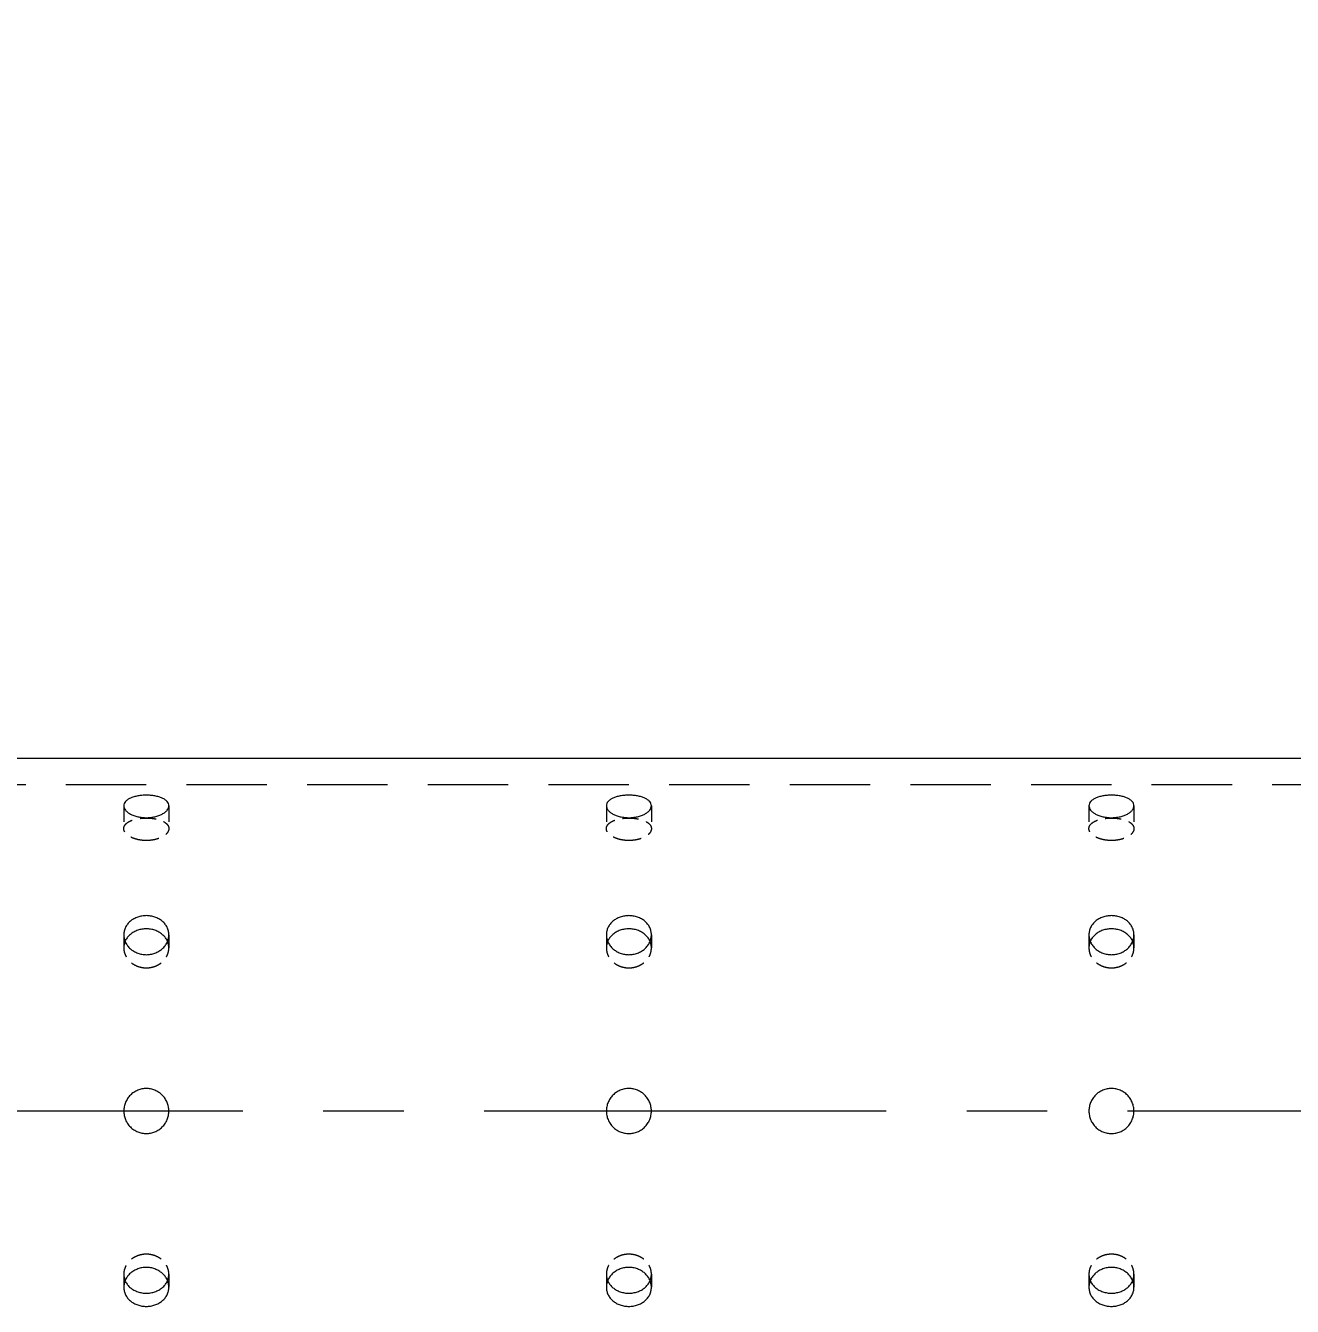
# Model space of a CAD drawing. Header units: millimetres. Extents: x -46397 to 283259, y -8690 to 23983.
# Drawn here: x 160134.4 to 160528.2, y 355.5 to 753.6 of the extents above; entities that cross this region are included whole.
import ezdxf
from ezdxf import colors
from ezdxf.entities.mleader import LeaderData, LeaderLine
from ezdxf.math import Vec2, Vec3

# ---------------------------------------------------------------- set-up
doc = ezdxf.new("R2010")
doc.units = ezdxf.units.MM
doc.linetypes.add('CENTER', pattern=[2, 1.25, -0.25, 0.25, -0.25])
doc.linetypes.add('HIDDENX2', pattern=[0.75, 0.5, -0.25])
doc.layers.add('DUONGTAM', color=1, linetype='CENTER', lineweight=0)
doc.layers.add('flashshoot', color=7, linetype='Continuous')
doc.styles.get("Standard").update_dxf_attribs({"font": 'isocp.shx', "width": 0.8})

# ---------------------------------------------------------------- blocks, each defined once
blk = doc.blocks.new('_Dot')
at = {"color": 0, "linetype": 'ByBlock', "lineweight": -2}
blk.add_line((-0.5, 0), (-1, 0), dxfattribs=at)
at = {"color": 0, "linetype": 'ByBlock', "const_width": 0.5}
blk.add_lwpolyline([(-0.25, 0, 1), (0.25, 0, 1)], format="xyb", close=True, dxfattribs=at)
blk = doc.blocks.new('A$C90275d84')
at = {"color": 2, "linetype": 'Continuous', "lineweight": 0, "ltscale": 10}
blk.add_line((-109.55, 1960), (-109.55, -3000), dxfattribs=at)
at = {"color": 1, "linetype": 'HIDDENX2', "lineweight": 0, "ltscale": 50}
blk.add_line((-101.37, 1960), (-101.37, -3000), dxfattribs=at)
at = {"color": 1, "linetype": 'HIDDENX2', "lineweight": 0, "ltscale": 10}
for p, q in [((-94.87, 1517), (-87.79, 1517)), ((-54.77, 1517), (-50.68, 1517)), ((50.68, 1517), (54.77, 1517)), ((-94.87, 1503), (-87.79, 1503)), ((-54.77, 1503), (-50.68, 1503)), ((50.68, 1503), (54.77, 1503)), ((-94.87, 1367), (-87.79, 1367)), ((-54.77, 1367), (-50.68, 1367)), ((50.68, 1367), (54.77, 1367)), ((-94.87, 1353), (-87.79, 1353)), ((-54.77, 1353), (-50.68, 1353)), ((50.68, 1353), (54.77, 1353)), ((-94.87, 1217), (-87.79, 1217)), ((-54.77, 1217), (-50.68, 1217)), ((50.68, 1217), (54.77, 1217)), ((-94.87, 1203), (-87.79, 1203)), ((-54.77, 1203), (-50.68, 1203)), ((50.68, 1203), (54.77, 1203))]:
    blk.add_line(p, q, dxfattribs=at)
at = {"color": 2, "linetype": 'Continuous', "lineweight": 0, "ltscale": 10}
for points, knots in [([(-91.18, 1510), (-91.18, 1509.56), (-91.2, 1509.11), (-91.3, 1508.2), (-91.38, 1507.75), (-91.57, 1506.89), (-91.69, 1506.48), (-91.98, 1505.71), (-92.13, 1505.36), (-92.47, 1504.74), (-92.66, 1504.45), (-93.06, 1503.93), (-93.28, 1503.71), (-93.73, 1503.35), (-93.96, 1503.22), (-94.42, 1503.04), (-94.65, 1503), (-95.09, 1503), (-95.32, 1503.04), (-95.76, 1503.22), (-95.98, 1503.35), (-96.39, 1503.71), (-96.59, 1503.93), (-96.94, 1504.45), (-97.11, 1504.74), (-97.39, 1505.36), (-97.53, 1505.71), (-97.76, 1506.48), (-97.86, 1506.89), (-98.02, 1507.75), (-98.08, 1508.2), (-98.16, 1509.11), (-98.18, 1509.56), (-98.18, 1510.44), (-98.16, 1510.89), (-98.08, 1511.8), (-98.02, 1512.25), (-97.86, 1513.11), (-97.76, 1513.52), (-97.53, 1514.29), (-97.39, 1514.64), (-97.11, 1515.26), (-96.94, 1515.55), (-96.59, 1516.07), (-96.39, 1516.29), (-95.98, 1516.65), (-95.76, 1516.78), (-95.32, 1516.96), (-95.09, 1517), (-94.65, 1517), (-94.42, 1516.96), (-93.96, 1516.78), (-93.73, 1516.65), (-93.28, 1516.29), (-93.06, 1516.07), (-92.66, 1515.55), (-92.47, 1515.26), (-92.13, 1514.64), (-91.98, 1514.29), (-91.69, 1513.52), (-91.57, 1513.11), (-91.38, 1512.25), (-91.3, 1511.8), (-91.2, 1510.89), (-91.18, 1510.44), (-91.18, 1510)], [0, 0, 0, 0, 1.318789, 1.318789, 2.637578, 2.637578, 3.956368, 3.956368, 5.275157, 5.275157, 6.593945, 6.593945, 7.912734, 7.912734, 9.231522, 9.231522, 10.550311, 10.550311, 11.869099, 11.869099, 13.187888, 13.187888, 14.506676, 14.506676, 15.825465, 15.825465, 17.144254, 17.144254, 18.463043, 18.463043, 19.781833, 19.781833, 21.100622, 21.100622, 22.419411, 22.419411, 23.7382, 23.7382, 25.05699, 25.05699, 26.375779, 26.375779, 27.694567, 27.694567, 29.013356, 29.013356, 30.332144, 30.332144, 31.650933, 31.650933, 32.969721, 32.969721, 34.28851, 34.28851, 35.607298, 35.607298, 36.926087, 36.926087, 38.244876, 38.244876, 39.563665, 39.563665, 40.882454, 40.882454, 42.201244, 42.201244, 42.201244, 42.201244]), ([(-48.6, 1510), (-48.6, 1509.56), (-48.64, 1509.11), (-48.8, 1508.2), (-48.92, 1507.75), (-49.24, 1506.89), (-49.44, 1506.48), (-49.9, 1505.71), (-50.16, 1505.36), (-50.71, 1504.74), (-51.02, 1504.45), (-51.7, 1503.93), (-52.06, 1503.71), (-52.82, 1503.35), (-53.21, 1503.22), (-54, 1503.04), (-54.39, 1503), (-55.16, 1503), (-55.55, 1503.04), (-56.33, 1503.22), (-56.71, 1503.35), (-57.45, 1503.71), (-57.8, 1503.93), (-58.45, 1504.45), (-58.74, 1504.74), (-59.27, 1505.36), (-59.51, 1505.71), (-59.94, 1506.48), (-60.13, 1506.89), (-60.43, 1507.75), (-60.54, 1508.2), (-60.69, 1509.11), (-60.73, 1509.56), (-60.73, 1510.44), (-60.69, 1510.89), (-60.54, 1511.8), (-60.43, 1512.25), (-60.13, 1513.11), (-59.94, 1513.52), (-59.51, 1514.29), (-59.27, 1514.64), (-58.74, 1515.26), (-58.45, 1515.55), (-57.8, 1516.07), (-57.45, 1516.29), (-56.71, 1516.65), (-56.33, 1516.78), (-55.55, 1516.96), (-55.16, 1517), (-54.39, 1517), (-54, 1516.96), (-53.21, 1516.78), (-52.82, 1516.65), (-52.06, 1516.29), (-51.7, 1516.07), (-51.02, 1515.55), (-50.71, 1515.26), (-50.16, 1514.64), (-49.9, 1514.29), (-49.44, 1513.52), (-49.24, 1513.11), (-48.92, 1512.25), (-48.8, 1511.8), (-48.64, 1510.89), (-48.6, 1510.44), (-48.6, 1510)], [0, 0, 0, 0, 1.318789, 1.318789, 2.637578, 2.637578, 3.956368, 3.956368, 5.275157, 5.275157, 6.593945, 6.593945, 7.912734, 7.912734, 9.231522, 9.231522, 10.550311, 10.550311, 11.869099, 11.869099, 13.187888, 13.187888, 14.506676, 14.506676, 15.825465, 15.825465, 17.144254, 17.144254, 18.463043, 18.463043, 19.781833, 19.781833, 21.100622, 21.100622, 22.419411, 22.419411, 23.7382, 23.7382, 25.05699, 25.05699, 26.375779, 26.375779, 27.694567, 27.694567, 29.013356, 29.013356, 30.332144, 30.332144, 31.650933, 31.650933, 32.969721, 32.969721, 34.28851, 34.28851, 35.607298, 35.607298, 36.926087, 36.926087, 38.244876, 38.244876, 39.563665, 39.563665, 40.882454, 40.882454, 42.201244, 42.201244, 42.201244, 42.201244]), ([(-7, 1510), (-7, 1510.44), (-6.96, 1510.89), (-6.78, 1511.8), (-6.65, 1512.25), (-6.29, 1513.11), (-6.07, 1513.52), (-5.55, 1514.29), (-5.26, 1514.64), (-4.64, 1515.26), (-4.29, 1515.55), (-3.52, 1516.07), (-3.11, 1516.29), (-2.25, 1516.65), (-1.8, 1516.78), (-0.89, 1516.96), (-0.44, 1517), (0.44, 1517), (0.89, 1516.96), (1.8, 1516.78), (2.25, 1516.65), (3.11, 1516.29), (3.52, 1516.07), (4.29, 1515.55), (4.64, 1515.26), (5.26, 1514.64), (5.55, 1514.29), (6.07, 1513.52), (6.29, 1513.11), (6.65, 1512.25), (6.78, 1511.8), (6.96, 1510.89), (7, 1510.44), (7, 1509.56), (6.96, 1509.11), (6.78, 1508.2), (6.65, 1507.75), (6.29, 1506.89), (6.07, 1506.48), (5.55, 1505.71), (5.26, 1505.36), (4.64, 1504.74), (4.29, 1504.45), (3.52, 1503.93), (3.11, 1503.71), (2.25, 1503.35), (1.8, 1503.22), (0.89, 1503.04), (0.44, 1503), (-0.44, 1503), (-0.89, 1503.04), (-1.8, 1503.22), (-2.25, 1503.35), (-3.11, 1503.71), (-3.52, 1503.93), (-4.29, 1504.45), (-4.64, 1504.74), (-5.26, 1505.36), (-5.55, 1505.71), (-6.07, 1506.48), (-6.29, 1506.89), (-6.65, 1507.75), (-6.78, 1508.2), (-6.96, 1509.11), (-7, 1509.56), (-7, 1510)], [0, 0, 0, 0, 1.318789, 1.318789, 2.637578, 2.637578, 3.956368, 3.956368, 5.275157, 5.275157, 6.593945, 6.593945, 7.912734, 7.912734, 9.231522, 9.231522, 10.550311, 10.550311, 11.869099, 11.869099, 13.187888, 13.187888, 14.506676, 14.506676, 15.825465, 15.825465, 17.144254, 17.144254, 18.463043, 18.463043, 19.781833, 19.781833, 21.100622, 21.100622, 22.419411, 22.419411, 23.7382, 23.7382, 25.05699, 25.05699, 26.375779, 26.375779, 27.694567, 27.694567, 29.013356, 29.013356, 30.332144, 30.332144, 31.650933, 31.650933, 32.969721, 32.969721, 34.28851, 34.28851, 35.607298, 35.607298, 36.926087, 36.926087, 38.244876, 38.244876, 39.563665, 39.563665, 40.882454, 40.882454, 42.201244, 42.201244, 42.201244, 42.201244]), ([(48.6, 1510), (48.6, 1510.44), (48.64, 1510.89), (48.8, 1511.8), (48.92, 1512.25), (49.24, 1513.11), (49.44, 1513.52), (49.9, 1514.29), (50.16, 1514.64), (50.71, 1515.26), (51.02, 1515.55), (51.7, 1516.07), (52.06, 1516.29), (52.82, 1516.65), (53.21, 1516.78), (54, 1516.96), (54.39, 1517), (55.16, 1517), (55.55, 1516.96), (56.33, 1516.78), (56.71, 1516.65), (57.45, 1516.29), (57.8, 1516.07), (58.45, 1515.55), (58.74, 1515.26), (59.27, 1514.64), (59.51, 1514.29), (59.94, 1513.52), (60.13, 1513.11), (60.43, 1512.25), (60.54, 1511.8), (60.69, 1510.89), (60.73, 1510.44), (60.73, 1509.56), (60.69, 1509.11), (60.54, 1508.2), (60.43, 1507.75), (60.13, 1506.89), (59.94, 1506.48), (59.51, 1505.71), (59.27, 1505.36), (58.74, 1504.74), (58.45, 1504.45), (57.8, 1503.93), (57.45, 1503.71), (56.71, 1503.35), (56.33, 1503.22), (55.55, 1503.04), (55.16, 1503), (54.39, 1503), (54, 1503.04), (53.21, 1503.22), (52.82, 1503.35), (52.06, 1503.71), (51.7, 1503.93), (51.02, 1504.45), (50.71, 1504.74), (50.16, 1505.36), (49.9, 1505.71), (49.44, 1506.48), (49.24, 1506.89), (48.92, 1507.75), (48.8, 1508.2), (48.64, 1509.11), (48.6, 1509.56), (48.6, 1510)], [0, 0, 0, 0, 1.318789, 1.318789, 2.637578, 2.637578, 3.956368, 3.956368, 5.275157, 5.275157, 6.593945, 6.593945, 7.912734, 7.912734, 9.231522, 9.231522, 10.550311, 10.550311, 11.869099, 11.869099, 13.187888, 13.187888, 14.506676, 14.506676, 15.825465, 15.825465, 17.144254, 17.144254, 18.463043, 18.463043, 19.781833, 19.781833, 21.100622, 21.100622, 22.419411, 22.419411, 23.7382, 23.7382, 25.05699, 25.05699, 26.375779, 26.375779, 27.694567, 27.694567, 29.013356, 29.013356, 30.332144, 30.332144, 31.650933, 31.650933, 32.969721, 32.969721, 34.28851, 34.28851, 35.607298, 35.607298, 36.926087, 36.926087, 38.244876, 38.244876, 39.563665, 39.563665, 40.882454, 40.882454, 42.201244, 42.201244, 42.201244, 42.201244]), ([(-52.72, 1516.59), (-52.81, 1516.55), (-52.9, 1516.51), (-53.36, 1516.29), (-53.71, 1516.07), (-54.35, 1515.55), (-54.65, 1515.26), (-55.17, 1514.64), (-55.42, 1514.29), (-55.85, 1513.52), (-56.03, 1513.11), (-56.33, 1512.25), (-56.44, 1511.8), (-56.59, 1510.89), (-56.63, 1510.44), (-56.63, 1509.56), (-56.59, 1509.11), (-56.44, 1508.2), (-56.33, 1507.75), (-56.03, 1506.89), (-55.85, 1506.48), (-55.42, 1505.71), (-55.17, 1505.36), (-54.65, 1504.74), (-54.35, 1504.45), (-53.71, 1503.93), (-53.36, 1503.71), (-52.9, 1503.49), (-52.81, 1503.45), (-52.72, 1503.41)], [12.868165, 12.868165, 12.868165, 12.868165, 13.188536, 13.188536, 14.507389, 14.507389, 15.826243, 15.826243, 17.145097, 17.145097, 18.463951, 18.463951, 19.782805, 19.782805, 21.10166, 21.10166, 22.420514, 22.420514, 23.739368, 23.739368, 25.058222, 25.058222, 26.377077, 26.377077, 27.69593, 27.69593, 29.014783, 29.014783, 29.335155, 29.335155, 29.335155, 29.335155]), ([(52.72, 1503.41), (52.81, 1503.45), (52.9, 1503.49), (53.36, 1503.71), (53.71, 1503.93), (54.35, 1504.45), (54.65, 1504.74), (55.17, 1505.36), (55.42, 1505.71), (55.85, 1506.48), (56.03, 1506.89), (56.33, 1507.75), (56.44, 1508.2), (56.59, 1509.11), (56.63, 1509.56), (56.63, 1510.44), (56.59, 1510.89), (56.44, 1511.8), (56.33, 1512.25), (56.03, 1513.11), (55.85, 1513.52), (55.42, 1514.29), (55.17, 1514.64), (54.65, 1515.26), (54.35, 1515.55), (53.71, 1516.07), (53.36, 1516.29), (52.9, 1516.51), (52.81, 1516.55), (52.72, 1516.59)], [12.868165, 12.868165, 12.868165, 12.868165, 13.188536, 13.188536, 14.507389, 14.507389, 15.826243, 15.826243, 17.145097, 17.145097, 18.463951, 18.463951, 19.782805, 19.782805, 21.10166, 21.10166, 22.420514, 22.420514, 23.739368, 23.739368, 25.058222, 25.058222, 26.377077, 26.377077, 27.69593, 27.69593, 29.014783, 29.014783, 29.335155, 29.335155, 29.335155, 29.335155]), ([(-91.18, 1360), (-91.18, 1359.56), (-91.2, 1359.11), (-91.3, 1358.2), (-91.38, 1357.75), (-91.57, 1356.89), (-91.69, 1356.48), (-91.98, 1355.71), (-92.13, 1355.36), (-92.47, 1354.74), (-92.66, 1354.45), (-93.06, 1353.93), (-93.28, 1353.71), (-93.73, 1353.35), (-93.96, 1353.22), (-94.42, 1353.04), (-94.65, 1353), (-95.09, 1353), (-95.32, 1353.04), (-95.76, 1353.22), (-95.98, 1353.35), (-96.39, 1353.71), (-96.59, 1353.93), (-96.94, 1354.45), (-97.11, 1354.74), (-97.39, 1355.36), (-97.53, 1355.71), (-97.76, 1356.48), (-97.86, 1356.89), (-98.02, 1357.75), (-98.08, 1358.2), (-98.16, 1359.11), (-98.18, 1359.56), (-98.18, 1360.44), (-98.16, 1360.89), (-98.08, 1361.8), (-98.02, 1362.25), (-97.86, 1363.11), (-97.76, 1363.52), (-97.53, 1364.29), (-97.39, 1364.64), (-97.11, 1365.26), (-96.94, 1365.55), (-96.59, 1366.07), (-96.39, 1366.29), (-95.98, 1366.65), (-95.76, 1366.78), (-95.32, 1366.96), (-95.09, 1367), (-94.65, 1367), (-94.42, 1366.96), (-93.96, 1366.78), (-93.73, 1366.65), (-93.28, 1366.29), (-93.06, 1366.07), (-92.66, 1365.55), (-92.47, 1365.26), (-92.13, 1364.64), (-91.98, 1364.29), (-91.69, 1363.52), (-91.57, 1363.11), (-91.38, 1362.25), (-91.3, 1361.8), (-91.2, 1360.89), (-91.18, 1360.44), (-91.18, 1360)], [0, 0, 0, 0, 1.318789, 1.318789, 2.637578, 2.637578, 3.956368, 3.956368, 5.275157, 5.275157, 6.593945, 6.593945, 7.912734, 7.912734, 9.231522, 9.231522, 10.550311, 10.550311, 11.869099, 11.869099, 13.187888, 13.187888, 14.506676, 14.506676, 15.825465, 15.825465, 17.144254, 17.144254, 18.463043, 18.463043, 19.781833, 19.781833, 21.100622, 21.100622, 22.419411, 22.419411, 23.7382, 23.7382, 25.05699, 25.05699, 26.375779, 26.375779, 27.694567, 27.694567, 29.013356, 29.013356, 30.332144, 30.332144, 31.650933, 31.650933, 32.969721, 32.969721, 34.28851, 34.28851, 35.607298, 35.607298, 36.926087, 36.926087, 38.244876, 38.244876, 39.563665, 39.563665, 40.882454, 40.882454, 42.201244, 42.201244, 42.201244, 42.201244]), ([(-48.6, 1360), (-48.6, 1359.56), (-48.64, 1359.11), (-48.8, 1358.2), (-48.92, 1357.75), (-49.24, 1356.89), (-49.44, 1356.48), (-49.9, 1355.71), (-50.16, 1355.36), (-50.71, 1354.74), (-51.02, 1354.45), (-51.7, 1353.93), (-52.06, 1353.71), (-52.82, 1353.35), (-53.21, 1353.22), (-54, 1353.04), (-54.39, 1353), (-55.16, 1353), (-55.55, 1353.04), (-56.33, 1353.22), (-56.71, 1353.35), (-57.45, 1353.71), (-57.8, 1353.93), (-58.45, 1354.45), (-58.74, 1354.74), (-59.27, 1355.36), (-59.51, 1355.71), (-59.94, 1356.48), (-60.13, 1356.89), (-60.43, 1357.75), (-60.54, 1358.2), (-60.69, 1359.11), (-60.73, 1359.56), (-60.73, 1360.44), (-60.69, 1360.89), (-60.54, 1361.8), (-60.43, 1362.25), (-60.13, 1363.11), (-59.94, 1363.52), (-59.51, 1364.29), (-59.27, 1364.64), (-58.74, 1365.26), (-58.45, 1365.55), (-57.8, 1366.07), (-57.45, 1366.29), (-56.71, 1366.65), (-56.33, 1366.78), (-55.55, 1366.96), (-55.16, 1367), (-54.39, 1367), (-54, 1366.96), (-53.21, 1366.78), (-52.82, 1366.65), (-52.06, 1366.29), (-51.7, 1366.07), (-51.02, 1365.55), (-50.71, 1365.26), (-50.16, 1364.64), (-49.9, 1364.29), (-49.44, 1363.52), (-49.24, 1363.11), (-48.92, 1362.25), (-48.8, 1361.8), (-48.64, 1360.89), (-48.6, 1360.44), (-48.6, 1360)], [0, 0, 0, 0, 1.318789, 1.318789, 2.637578, 2.637578, 3.956368, 3.956368, 5.275157, 5.275157, 6.593945, 6.593945, 7.912734, 7.912734, 9.231522, 9.231522, 10.550311, 10.550311, 11.869099, 11.869099, 13.187888, 13.187888, 14.506676, 14.506676, 15.825465, 15.825465, 17.144254, 17.144254, 18.463043, 18.463043, 19.781833, 19.781833, 21.100622, 21.100622, 22.419411, 22.419411, 23.7382, 23.7382, 25.05699, 25.05699, 26.375779, 26.375779, 27.694567, 27.694567, 29.013356, 29.013356, 30.332144, 30.332144, 31.650933, 31.650933, 32.969721, 32.969721, 34.28851, 34.28851, 35.607298, 35.607298, 36.926087, 36.926087, 38.244876, 38.244876, 39.563665, 39.563665, 40.882454, 40.882454, 42.201244, 42.201244, 42.201244, 42.201244]), ([(-52.72, 1366.59), (-52.81, 1366.55), (-52.9, 1366.51), (-53.36, 1366.29), (-53.71, 1366.07), (-54.35, 1365.55), (-54.65, 1365.26), (-55.17, 1364.64), (-55.42, 1364.29), (-55.85, 1363.52), (-56.03, 1363.11), (-56.33, 1362.25), (-56.44, 1361.8), (-56.59, 1360.89), (-56.63, 1360.44), (-56.63, 1359.56), (-56.59, 1359.11), (-56.44, 1358.2), (-56.33, 1357.75), (-56.03, 1356.89), (-55.85, 1356.48), (-55.42, 1355.71), (-55.17, 1355.36), (-54.65, 1354.74), (-54.35, 1354.45), (-53.71, 1353.93), (-53.36, 1353.71), (-52.9, 1353.49), (-52.81, 1353.45), (-52.72, 1353.41)], [12.868165, 12.868165, 12.868165, 12.868165, 13.188536, 13.188536, 14.507389, 14.507389, 15.826243, 15.826243, 17.145097, 17.145097, 18.463951, 18.463951, 19.782805, 19.782805, 21.10166, 21.10166, 22.420514, 22.420514, 23.739368, 23.739368, 25.058222, 25.058222, 26.377077, 26.377077, 27.69593, 27.69593, 29.014783, 29.014783, 29.335155, 29.335155, 29.335155, 29.335155]), ([(-7, 1360), (-7, 1360.44), (-6.96, 1360.89), (-6.78, 1361.8), (-6.65, 1362.25), (-6.29, 1363.11), (-6.07, 1363.52), (-5.55, 1364.29), (-5.26, 1364.64), (-4.64, 1365.26), (-4.29, 1365.55), (-3.52, 1366.07), (-3.11, 1366.29), (-2.25, 1366.65), (-1.8, 1366.78), (-0.89, 1366.96), (-0.44, 1367), (0.44, 1367), (0.89, 1366.96), (1.8, 1366.78), (2.25, 1366.65), (3.11, 1366.29), (3.52, 1366.07), (4.29, 1365.55), (4.64, 1365.26), (5.26, 1364.64), (5.55, 1364.29), (6.07, 1363.52), (6.29, 1363.11), (6.65, 1362.25), (6.78, 1361.8), (6.96, 1360.89), (7, 1360.44), (7, 1359.56), (6.96, 1359.11), (6.78, 1358.2), (6.65, 1357.75), (6.29, 1356.89), (6.07, 1356.48), (5.55, 1355.71), (5.26, 1355.36), (4.64, 1354.74), (4.29, 1354.45), (3.52, 1353.93), (3.11, 1353.71), (2.25, 1353.35), (1.8, 1353.22), (0.89, 1353.04), (0.44, 1353), (-0.44, 1353), (-0.89, 1353.04), (-1.8, 1353.22), (-2.25, 1353.35), (-3.11, 1353.71), (-3.52, 1353.93), (-4.29, 1354.45), (-4.64, 1354.74), (-5.26, 1355.36), (-5.55, 1355.71), (-6.07, 1356.48), (-6.29, 1356.89), (-6.65, 1357.75), (-6.78, 1358.2), (-6.96, 1359.11), (-7, 1359.56), (-7, 1360)], [0, 0, 0, 0, 1.318789, 1.318789, 2.637578, 2.637578, 3.956368, 3.956368, 5.275157, 5.275157, 6.593945, 6.593945, 7.912734, 7.912734, 9.231522, 9.231522, 10.550311, 10.550311, 11.869099, 11.869099, 13.187888, 13.187888, 14.506676, 14.506676, 15.825465, 15.825465, 17.144254, 17.144254, 18.463043, 18.463043, 19.781833, 19.781833, 21.100622, 21.100622, 22.419411, 22.419411, 23.7382, 23.7382, 25.05699, 25.05699, 26.375779, 26.375779, 27.694567, 27.694567, 29.013356, 29.013356, 30.332144, 30.332144, 31.650933, 31.650933, 32.969721, 32.969721, 34.28851, 34.28851, 35.607298, 35.607298, 36.926087, 36.926087, 38.244876, 38.244876, 39.563665, 39.563665, 40.882454, 40.882454, 42.201244, 42.201244, 42.201244, 42.201244]), ([(48.6, 1360), (48.6, 1360.44), (48.64, 1360.89), (48.8, 1361.8), (48.92, 1362.25), (49.24, 1363.11), (49.44, 1363.52), (49.9, 1364.29), (50.16, 1364.64), (50.71, 1365.26), (51.02, 1365.55), (51.7, 1366.07), (52.06, 1366.29), (52.82, 1366.65), (53.21, 1366.78), (54, 1366.96), (54.39, 1367), (55.16, 1367), (55.55, 1366.96), (56.33, 1366.78), (56.71, 1366.65), (57.45, 1366.29), (57.8, 1366.07), (58.45, 1365.55), (58.74, 1365.26), (59.27, 1364.64), (59.51, 1364.29), (59.94, 1363.52), (60.13, 1363.11), (60.43, 1362.25), (60.54, 1361.8), (60.69, 1360.89), (60.73, 1360.44), (60.73, 1359.56), (60.69, 1359.11), (60.54, 1358.2), (60.43, 1357.75), (60.13, 1356.89), (59.94, 1356.48), (59.51, 1355.71), (59.27, 1355.36), (58.74, 1354.74), (58.45, 1354.45), (57.8, 1353.93), (57.45, 1353.71), (56.71, 1353.35), (56.33, 1353.22), (55.55, 1353.04), (55.16, 1353), (54.39, 1353), (54, 1353.04), (53.21, 1353.22), (52.82, 1353.35), (52.06, 1353.71), (51.7, 1353.93), (51.02, 1354.45), (50.71, 1354.74), (50.16, 1355.36), (49.9, 1355.71), (49.44, 1356.48), (49.24, 1356.89), (48.92, 1357.75), (48.8, 1358.2), (48.64, 1359.11), (48.6, 1359.56), (48.6, 1360)], [0, 0, 0, 0, 1.318789, 1.318789, 2.637578, 2.637578, 3.956368, 3.956368, 5.275157, 5.275157, 6.593945, 6.593945, 7.912734, 7.912734, 9.231522, 9.231522, 10.550311, 10.550311, 11.869099, 11.869099, 13.187888, 13.187888, 14.506676, 14.506676, 15.825465, 15.825465, 17.144254, 17.144254, 18.463043, 18.463043, 19.781833, 19.781833, 21.100622, 21.100622, 22.419411, 22.419411, 23.7382, 23.7382, 25.05699, 25.05699, 26.375779, 26.375779, 27.694567, 27.694567, 29.013356, 29.013356, 30.332144, 30.332144, 31.650933, 31.650933, 32.969721, 32.969721, 34.28851, 34.28851, 35.607298, 35.607298, 36.926087, 36.926087, 38.244876, 38.244876, 39.563665, 39.563665, 40.882454, 40.882454, 42.201244, 42.201244, 42.201244, 42.201244]), ([(52.72, 1353.41), (52.81, 1353.45), (52.9, 1353.49), (53.36, 1353.71), (53.71, 1353.93), (54.35, 1354.45), (54.65, 1354.74), (55.17, 1355.36), (55.42, 1355.71), (55.85, 1356.48), (56.03, 1356.89), (56.33, 1357.75), (56.44, 1358.2), (56.59, 1359.11), (56.63, 1359.56), (56.63, 1360.44), (56.59, 1360.89), (56.44, 1361.8), (56.33, 1362.25), (56.03, 1363.11), (55.85, 1363.52), (55.42, 1364.29), (55.17, 1364.64), (54.65, 1365.26), (54.35, 1365.55), (53.71, 1366.07), (53.36, 1366.29), (52.9, 1366.51), (52.81, 1366.55), (52.72, 1366.59)], [12.868165, 12.868165, 12.868165, 12.868165, 13.188536, 13.188536, 14.507389, 14.507389, 15.826243, 15.826243, 17.145097, 17.145097, 18.463951, 18.463951, 19.782805, 19.782805, 21.10166, 21.10166, 22.420514, 22.420514, 23.739368, 23.739368, 25.058222, 25.058222, 26.377077, 26.377077, 27.69593, 27.69593, 29.014783, 29.014783, 29.335155, 29.335155, 29.335155, 29.335155]), ([(-91.18, 1210), (-91.18, 1209.56), (-91.2, 1209.11), (-91.3, 1208.2), (-91.38, 1207.75), (-91.57, 1206.89), (-91.69, 1206.48), (-91.98, 1205.71), (-92.13, 1205.36), (-92.47, 1204.74), (-92.66, 1204.45), (-93.06, 1203.93), (-93.28, 1203.71), (-93.73, 1203.35), (-93.96, 1203.22), (-94.42, 1203.04), (-94.65, 1203), (-95.09, 1203), (-95.32, 1203.04), (-95.76, 1203.22), (-95.98, 1203.35), (-96.39, 1203.71), (-96.59, 1203.93), (-96.94, 1204.45), (-97.11, 1204.74), (-97.39, 1205.36), (-97.53, 1205.71), (-97.76, 1206.48), (-97.86, 1206.89), (-98.02, 1207.75), (-98.08, 1208.2), (-98.16, 1209.11), (-98.18, 1209.56), (-98.18, 1210.44), (-98.16, 1210.89), (-98.08, 1211.8), (-98.02, 1212.25), (-97.86, 1213.11), (-97.76, 1213.52), (-97.53, 1214.29), (-97.39, 1214.64), (-97.11, 1215.26), (-96.94, 1215.55), (-96.59, 1216.07), (-96.39, 1216.29), (-95.98, 1216.65), (-95.76, 1216.78), (-95.32, 1216.96), (-95.09, 1217), (-94.65, 1217), (-94.42, 1216.96), (-93.96, 1216.78), (-93.73, 1216.65), (-93.28, 1216.29), (-93.06, 1216.07), (-92.66, 1215.55), (-92.47, 1215.26), (-92.13, 1214.64), (-91.98, 1214.29), (-91.69, 1213.52), (-91.57, 1213.11), (-91.38, 1212.25), (-91.3, 1211.8), (-91.2, 1210.89), (-91.18, 1210.44), (-91.18, 1210)], [0, 0, 0, 0, 1.318789, 1.318789, 2.637578, 2.637578, 3.956368, 3.956368, 5.275157, 5.275157, 6.593945, 6.593945, 7.912734, 7.912734, 9.231522, 9.231522, 10.550311, 10.550311, 11.869099, 11.869099, 13.187888, 13.187888, 14.506676, 14.506676, 15.825465, 15.825465, 17.144254, 17.144254, 18.463043, 18.463043, 19.781833, 19.781833, 21.100622, 21.100622, 22.419411, 22.419411, 23.7382, 23.7382, 25.05699, 25.05699, 26.375779, 26.375779, 27.694567, 27.694567, 29.013356, 29.013356, 30.332144, 30.332144, 31.650933, 31.650933, 32.969721, 32.969721, 34.28851, 34.28851, 35.607298, 35.607298, 36.926087, 36.926087, 38.244876, 38.244876, 39.563665, 39.563665, 40.882454, 40.882454, 42.201244, 42.201244, 42.201244, 42.201244]), ([(-48.6, 1210), (-48.6, 1209.56), (-48.64, 1209.11), (-48.8, 1208.2), (-48.92, 1207.75), (-49.24, 1206.89), (-49.44, 1206.48), (-49.9, 1205.71), (-50.16, 1205.36), (-50.71, 1204.74), (-51.02, 1204.45), (-51.7, 1203.93), (-52.06, 1203.71), (-52.82, 1203.35), (-53.21, 1203.22), (-54, 1203.04), (-54.39, 1203), (-55.16, 1203), (-55.55, 1203.04), (-56.33, 1203.22), (-56.71, 1203.35), (-57.45, 1203.71), (-57.8, 1203.93), (-58.45, 1204.45), (-58.74, 1204.74), (-59.27, 1205.36), (-59.51, 1205.71), (-59.94, 1206.48), (-60.13, 1206.89), (-60.43, 1207.75), (-60.54, 1208.2), (-60.69, 1209.11), (-60.73, 1209.56), (-60.73, 1210.44), (-60.69, 1210.89), (-60.54, 1211.8), (-60.43, 1212.25), (-60.13, 1213.11), (-59.94, 1213.52), (-59.51, 1214.29), (-59.27, 1214.64), (-58.74, 1215.26), (-58.45, 1215.55), (-57.8, 1216.07), (-57.45, 1216.29), (-56.71, 1216.65), (-56.33, 1216.78), (-55.55, 1216.96), (-55.16, 1217), (-54.39, 1217), (-54, 1216.96), (-53.21, 1216.78), (-52.82, 1216.65), (-52.06, 1216.29), (-51.7, 1216.07), (-51.02, 1215.55), (-50.71, 1215.26), (-50.16, 1214.64), (-49.9, 1214.29), (-49.44, 1213.52), (-49.24, 1213.11), (-48.92, 1212.25), (-48.8, 1211.8), (-48.64, 1210.89), (-48.6, 1210.44), (-48.6, 1210)], [0, 0, 0, 0, 1.318789, 1.318789, 2.637578, 2.637578, 3.956368, 3.956368, 5.275157, 5.275157, 6.593945, 6.593945, 7.912734, 7.912734, 9.231522, 9.231522, 10.550311, 10.550311, 11.869099, 11.869099, 13.187888, 13.187888, 14.506676, 14.506676, 15.825465, 15.825465, 17.144254, 17.144254, 18.463043, 18.463043, 19.781833, 19.781833, 21.100622, 21.100622, 22.419411, 22.419411, 23.7382, 23.7382, 25.05699, 25.05699, 26.375779, 26.375779, 27.694567, 27.694567, 29.013356, 29.013356, 30.332144, 30.332144, 31.650933, 31.650933, 32.969721, 32.969721, 34.28851, 34.28851, 35.607298, 35.607298, 36.926087, 36.926087, 38.244876, 38.244876, 39.563665, 39.563665, 40.882454, 40.882454, 42.201244, 42.201244, 42.201244, 42.201244]), ([(-52.72, 1216.59), (-52.81, 1216.55), (-52.9, 1216.51), (-53.36, 1216.29), (-53.71, 1216.07), (-54.35, 1215.55), (-54.65, 1215.26), (-55.17, 1214.64), (-55.42, 1214.29), (-55.85, 1213.52), (-56.03, 1213.11), (-56.33, 1212.25), (-56.44, 1211.8), (-56.59, 1210.89), (-56.63, 1210.44), (-56.63, 1209.56), (-56.59, 1209.11), (-56.44, 1208.2), (-56.33, 1207.75), (-56.03, 1206.89), (-55.85, 1206.48), (-55.42, 1205.71), (-55.17, 1205.36), (-54.65, 1204.74), (-54.35, 1204.45), (-53.71, 1203.93), (-53.36, 1203.71), (-52.9, 1203.49), (-52.81, 1203.45), (-52.72, 1203.41)], [12.868165, 12.868165, 12.868165, 12.868165, 13.188536, 13.188536, 14.507389, 14.507389, 15.826243, 15.826243, 17.145097, 17.145097, 18.463951, 18.463951, 19.782805, 19.782805, 21.10166, 21.10166, 22.420514, 22.420514, 23.739368, 23.739368, 25.058222, 25.058222, 26.377077, 26.377077, 27.69593, 27.69593, 29.014783, 29.014783, 29.335155, 29.335155, 29.335155, 29.335155]), ([(-7, 1210), (-7, 1210.44), (-6.96, 1210.89), (-6.78, 1211.8), (-6.65, 1212.25), (-6.29, 1213.11), (-6.07, 1213.52), (-5.55, 1214.29), (-5.26, 1214.64), (-4.64, 1215.26), (-4.29, 1215.55), (-3.52, 1216.07), (-3.11, 1216.29), (-2.25, 1216.65), (-1.8, 1216.78), (-0.89, 1216.96), (-0.44, 1217), (0.44, 1217), (0.89, 1216.96), (1.8, 1216.78), (2.25, 1216.65), (3.11, 1216.29), (3.52, 1216.07), (4.29, 1215.55), (4.64, 1215.26), (5.26, 1214.64), (5.55, 1214.29), (6.07, 1213.52), (6.29, 1213.11), (6.65, 1212.25), (6.78, 1211.8), (6.96, 1210.89), (7, 1210.44), (7, 1209.56), (6.96, 1209.11), (6.78, 1208.2), (6.65, 1207.75), (6.29, 1206.89), (6.07, 1206.48), (5.55, 1205.71), (5.26, 1205.36), (4.64, 1204.74), (4.29, 1204.45), (3.52, 1203.93), (3.11, 1203.71), (2.25, 1203.35), (1.8, 1203.22), (0.89, 1203.04), (0.44, 1203), (-0.44, 1203), (-0.89, 1203.04), (-1.8, 1203.22), (-2.25, 1203.35), (-3.11, 1203.71), (-3.52, 1203.93), (-4.29, 1204.45), (-4.64, 1204.74), (-5.26, 1205.36), (-5.55, 1205.71), (-6.07, 1206.48), (-6.29, 1206.89), (-6.65, 1207.75), (-6.78, 1208.2), (-6.96, 1209.11), (-7, 1209.56), (-7, 1210)], [0, 0, 0, 0, 1.318789, 1.318789, 2.637578, 2.637578, 3.956368, 3.956368, 5.275157, 5.275157, 6.593945, 6.593945, 7.912734, 7.912734, 9.231522, 9.231522, 10.550311, 10.550311, 11.869099, 11.869099, 13.187888, 13.187888, 14.506676, 14.506676, 15.825465, 15.825465, 17.144254, 17.144254, 18.463043, 18.463043, 19.781833, 19.781833, 21.100622, 21.100622, 22.419411, 22.419411, 23.7382, 23.7382, 25.05699, 25.05699, 26.375779, 26.375779, 27.694567, 27.694567, 29.013356, 29.013356, 30.332144, 30.332144, 31.650933, 31.650933, 32.969721, 32.969721, 34.28851, 34.28851, 35.607298, 35.607298, 36.926087, 36.926087, 38.244876, 38.244876, 39.563665, 39.563665, 40.882454, 40.882454, 42.201244, 42.201244, 42.201244, 42.201244]), ([(48.6, 1210), (48.6, 1210.44), (48.64, 1210.89), (48.8, 1211.8), (48.92, 1212.25), (49.24, 1213.11), (49.44, 1213.52), (49.9, 1214.29), (50.16, 1214.64), (50.71, 1215.26), (51.02, 1215.55), (51.7, 1216.07), (52.06, 1216.29), (52.82, 1216.65), (53.21, 1216.78), (54, 1216.96), (54.39, 1217), (55.16, 1217), (55.55, 1216.96), (56.33, 1216.78), (56.71, 1216.65), (57.45, 1216.29), (57.8, 1216.07), (58.45, 1215.55), (58.74, 1215.26), (59.27, 1214.64), (59.51, 1214.29), (59.94, 1213.52), (60.13, 1213.11), (60.43, 1212.25), (60.54, 1211.8), (60.69, 1210.89), (60.73, 1210.44), (60.73, 1209.56), (60.69, 1209.11), (60.54, 1208.2), (60.43, 1207.75), (60.13, 1206.89), (59.94, 1206.48), (59.51, 1205.71), (59.27, 1205.36), (58.74, 1204.74), (58.45, 1204.45), (57.8, 1203.93), (57.45, 1203.71), (56.71, 1203.35), (56.33, 1203.22), (55.55, 1203.04), (55.16, 1203), (54.39, 1203), (54, 1203.04), (53.21, 1203.22), (52.82, 1203.35), (52.06, 1203.71), (51.7, 1203.93), (51.02, 1204.45), (50.71, 1204.74), (50.16, 1205.36), (49.9, 1205.71), (49.44, 1206.48), (49.24, 1206.89), (48.92, 1207.75), (48.8, 1208.2), (48.64, 1209.11), (48.6, 1209.56), (48.6, 1210)], [0, 0, 0, 0, 1.318789, 1.318789, 2.637578, 2.637578, 3.956368, 3.956368, 5.275157, 5.275157, 6.593945, 6.593945, 7.912734, 7.912734, 9.231522, 9.231522, 10.550311, 10.550311, 11.869099, 11.869099, 13.187888, 13.187888, 14.506676, 14.506676, 15.825465, 15.825465, 17.144254, 17.144254, 18.463043, 18.463043, 19.781833, 19.781833, 21.100622, 21.100622, 22.419411, 22.419411, 23.7382, 23.7382, 25.05699, 25.05699, 26.375779, 26.375779, 27.694567, 27.694567, 29.013356, 29.013356, 30.332144, 30.332144, 31.650933, 31.650933, 32.969721, 32.969721, 34.28851, 34.28851, 35.607298, 35.607298, 36.926087, 36.926087, 38.244876, 38.244876, 39.563665, 39.563665, 40.882454, 40.882454, 42.201244, 42.201244, 42.201244, 42.201244]), ([(52.72, 1203.41), (52.81, 1203.45), (52.9, 1203.49), (53.36, 1203.71), (53.71, 1203.93), (54.35, 1204.45), (54.65, 1204.74), (55.17, 1205.36), (55.42, 1205.71), (55.85, 1206.48), (56.03, 1206.89), (56.33, 1207.75), (56.44, 1208.2), (56.59, 1209.11), (56.63, 1209.56), (56.63, 1210.44), (56.59, 1210.89), (56.44, 1211.8), (56.33, 1212.25), (56.03, 1213.11), (55.85, 1213.52), (55.42, 1214.29), (55.17, 1214.64), (54.65, 1215.26), (54.35, 1215.55), (53.71, 1216.07), (53.36, 1216.29), (52.9, 1216.51), (52.81, 1216.55), (52.72, 1216.59)], [12.868165, 12.868165, 12.868165, 12.868165, 13.188536, 13.188536, 14.507389, 14.507389, 15.826243, 15.826243, 17.145097, 17.145097, 18.463951, 18.463951, 19.782805, 19.782805, 21.10166, 21.10166, 22.420514, 22.420514, 23.739368, 23.739368, 25.058222, 25.058222, 26.377077, 26.377077, 27.69593, 27.69593, 29.014783, 29.014783, 29.335155, 29.335155, 29.335155, 29.335155])]:
    blk.add_open_spline(points, degree=3, knots=knots, dxfattribs=at)
at = {"color": 1, "linetype": 'HIDDENX2', "lineweight": 0, "ltscale": 10}
for points, knots in [([(-84.08, 1510), (-84.08, 1510.44), (-84.1, 1510.89), (-84.2, 1511.8), (-84.28, 1512.25), (-84.48, 1513.11), (-84.6, 1513.52), (-84.88, 1514.29), (-85.04, 1514.64), (-85.38, 1515.26), (-85.57, 1515.55), (-85.97, 1516.07), (-86.19, 1516.29), (-86.64, 1516.65), (-86.88, 1516.78), (-87.34, 1516.96), (-87.57, 1517), (-88.01, 1517), (-88.23, 1516.96), (-88.68, 1516.78), (-88.89, 1516.65), (-89.3, 1516.29), (-89.5, 1516.07), (-89.86, 1515.55), (-90.02, 1515.26), (-90.3, 1514.64), (-90.43, 1514.29), (-90.66, 1513.52), (-90.76, 1513.11), (-90.92, 1512.25), (-90.98, 1511.8), (-91.06, 1510.89), (-91.08, 1510.44), (-91.08, 1509.56), (-91.06, 1509.11), (-90.98, 1508.2), (-90.92, 1507.75), (-90.76, 1506.89), (-90.66, 1506.48), (-90.43, 1505.71), (-90.3, 1505.36), (-90.02, 1504.74), (-89.86, 1504.45), (-89.5, 1503.93), (-89.3, 1503.71), (-88.89, 1503.35), (-88.68, 1503.22), (-88.23, 1503.04), (-88.01, 1503), (-87.57, 1503), (-87.34, 1503.04), (-86.88, 1503.22), (-86.64, 1503.35), (-86.19, 1503.71), (-85.97, 1503.93), (-85.57, 1504.45), (-85.38, 1504.74), (-85.04, 1505.36), (-84.88, 1505.71), (-84.6, 1506.48), (-84.48, 1506.89), (-84.28, 1507.75), (-84.2, 1508.2), (-84.1, 1509.11), (-84.08, 1509.56), (-84.08, 1510)], [0, 0, 0, 0, 1.318854, 1.318854, 2.637708, 2.637708, 3.956563, 3.956563, 5.275417, 5.275417, 6.59427, 6.59427, 7.913123, 7.913123, 9.231977, 9.231977, 10.55083, 10.55083, 11.869683, 11.869683, 13.188536, 13.188536, 14.507389, 14.507389, 15.826243, 15.826243, 17.145097, 17.145097, 18.463951, 18.463951, 19.782805, 19.782805, 21.10166, 21.10166, 22.420514, 22.420514, 23.739368, 23.739368, 25.058222, 25.058222, 26.377077, 26.377077, 27.69593, 27.69593, 29.014783, 29.014783, 30.333636, 30.333636, 31.652489, 31.652489, 32.971343, 32.971343, 34.290196, 34.290196, 35.609049, 35.609049, 36.927902, 36.927902, 38.246757, 38.246757, 39.565611, 39.565611, 40.884465, 40.884465, 42.203319, 42.203319, 42.203319, 42.203319]), ([(-44.5, 1510), (-44.5, 1510.44), (-44.54, 1510.89), (-44.7, 1511.8), (-44.82, 1512.25), (-45.14, 1513.11), (-45.34, 1513.52), (-45.8, 1514.29), (-46.06, 1514.64), (-46.61, 1515.26), (-46.93, 1515.55), (-47.6, 1516.07), (-47.97, 1516.29), (-48.73, 1516.65), (-49.12, 1516.78), (-49.91, 1516.96), (-50.3, 1517), (-51.07, 1517), (-51.46, 1516.96), (-52.14, 1516.8), (-52.43, 1516.71), (-52.72, 1516.59)], [0, 0, 0, 0, 1.318854, 1.318854, 2.637708, 2.637708, 3.956563, 3.956563, 5.275417, 5.275417, 6.59427, 6.59427, 7.913123, 7.913123, 9.231977, 9.231977, 10.55083, 10.55083, 11.869683, 11.869683, 12.868165, 12.868165, 12.868165, 12.868165]), ([(52.72, 1516.59), (52.43, 1516.71), (52.14, 1516.8), (51.46, 1516.96), (51.07, 1517), (50.3, 1517), (49.91, 1516.96), (49.12, 1516.78), (48.73, 1516.65), (47.97, 1516.29), (47.6, 1516.07), (46.93, 1515.55), (46.61, 1515.26), (46.06, 1514.64), (45.8, 1514.29), (45.34, 1513.52), (45.14, 1513.11), (44.82, 1512.25), (44.7, 1511.8), (44.54, 1510.89), (44.5, 1510.44), (44.5, 1510)], [29.335155, 29.335155, 29.335155, 29.335155, 30.333636, 30.333636, 31.652489, 31.652489, 32.971343, 32.971343, 34.290196, 34.290196, 35.609049, 35.609049, 36.927902, 36.927902, 38.246757, 38.246757, 39.565611, 39.565611, 40.884465, 40.884465, 42.203319, 42.203319, 42.203319, 42.203319]), ([(-52.72, 1503.41), (-52.43, 1503.29), (-52.14, 1503.2), (-51.46, 1503.04), (-51.07, 1503), (-50.3, 1503), (-49.91, 1503.04), (-49.12, 1503.22), (-48.73, 1503.35), (-47.97, 1503.71), (-47.6, 1503.93), (-46.93, 1504.45), (-46.61, 1504.74), (-46.06, 1505.36), (-45.8, 1505.71), (-45.34, 1506.48), (-45.14, 1506.89), (-44.82, 1507.75), (-44.7, 1508.2), (-44.54, 1509.11), (-44.5, 1509.56), (-44.5, 1510)], [29.335155, 29.335155, 29.335155, 29.335155, 30.333636, 30.333636, 31.652489, 31.652489, 32.971343, 32.971343, 34.290196, 34.290196, 35.609049, 35.609049, 36.927902, 36.927902, 38.246757, 38.246757, 39.565611, 39.565611, 40.884465, 40.884465, 42.203319, 42.203319, 42.203319, 42.203319]), ([(44.5, 1510), (44.5, 1509.56), (44.54, 1509.11), (44.7, 1508.2), (44.82, 1507.75), (45.14, 1506.89), (45.34, 1506.48), (45.8, 1505.71), (46.06, 1505.36), (46.61, 1504.74), (46.93, 1504.45), (47.6, 1503.93), (47.97, 1503.71), (48.73, 1503.35), (49.12, 1503.22), (49.91, 1503.04), (50.3, 1503), (51.07, 1503), (51.46, 1503.04), (52.14, 1503.2), (52.43, 1503.29), (52.72, 1503.41)], [0, 0, 0, 0, 1.318854, 1.318854, 2.637708, 2.637708, 3.956563, 3.956563, 5.275417, 5.275417, 6.59427, 6.59427, 7.913123, 7.913123, 9.231977, 9.231977, 10.55083, 10.55083, 11.869683, 11.869683, 12.868165, 12.868165, 12.868165, 12.868165]), ([(-84.08, 1360), (-84.08, 1360.44), (-84.1, 1360.89), (-84.2, 1361.8), (-84.28, 1362.25), (-84.48, 1363.11), (-84.6, 1363.52), (-84.88, 1364.29), (-85.04, 1364.64), (-85.38, 1365.26), (-85.57, 1365.55), (-85.97, 1366.07), (-86.19, 1366.29), (-86.64, 1366.65), (-86.88, 1366.78), (-87.34, 1366.96), (-87.57, 1367), (-88.01, 1367), (-88.23, 1366.96), (-88.68, 1366.78), (-88.89, 1366.65), (-89.3, 1366.29), (-89.5, 1366.07), (-89.86, 1365.55), (-90.02, 1365.26), (-90.3, 1364.64), (-90.43, 1364.29), (-90.66, 1363.52), (-90.76, 1363.11), (-90.92, 1362.25), (-90.98, 1361.8), (-91.06, 1360.89), (-91.08, 1360.44), (-91.08, 1359.56), (-91.06, 1359.11), (-90.98, 1358.2), (-90.92, 1357.75), (-90.76, 1356.89), (-90.66, 1356.48), (-90.43, 1355.71), (-90.3, 1355.36), (-90.02, 1354.74), (-89.86, 1354.45), (-89.5, 1353.93), (-89.3, 1353.71), (-88.89, 1353.35), (-88.68, 1353.22), (-88.23, 1353.04), (-88.01, 1353), (-87.57, 1353), (-87.34, 1353.04), (-86.88, 1353.22), (-86.64, 1353.35), (-86.19, 1353.71), (-85.97, 1353.93), (-85.57, 1354.45), (-85.38, 1354.74), (-85.04, 1355.36), (-84.88, 1355.71), (-84.6, 1356.48), (-84.48, 1356.89), (-84.28, 1357.75), (-84.2, 1358.2), (-84.1, 1359.11), (-84.08, 1359.56), (-84.08, 1360)], [0, 0, 0, 0, 1.318854, 1.318854, 2.637708, 2.637708, 3.956563, 3.956563, 5.275417, 5.275417, 6.59427, 6.59427, 7.913123, 7.913123, 9.231977, 9.231977, 10.55083, 10.55083, 11.869683, 11.869683, 13.188536, 13.188536, 14.507389, 14.507389, 15.826243, 15.826243, 17.145097, 17.145097, 18.463951, 18.463951, 19.782805, 19.782805, 21.10166, 21.10166, 22.420514, 22.420514, 23.739368, 23.739368, 25.058222, 25.058222, 26.377077, 26.377077, 27.69593, 27.69593, 29.014783, 29.014783, 30.333636, 30.333636, 31.652489, 31.652489, 32.971343, 32.971343, 34.290196, 34.290196, 35.609049, 35.609049, 36.927902, 36.927902, 38.246757, 38.246757, 39.565611, 39.565611, 40.884465, 40.884465, 42.203319, 42.203319, 42.203319, 42.203319]), ([(-44.5, 1360), (-44.5, 1360.44), (-44.54, 1360.89), (-44.7, 1361.8), (-44.82, 1362.25), (-45.14, 1363.11), (-45.34, 1363.52), (-45.8, 1364.29), (-46.06, 1364.64), (-46.61, 1365.26), (-46.93, 1365.55), (-47.6, 1366.07), (-47.97, 1366.29), (-48.73, 1366.65), (-49.12, 1366.78), (-49.91, 1366.96), (-50.3, 1367), (-51.07, 1367), (-51.46, 1366.96), (-52.14, 1366.8), (-52.43, 1366.71), (-52.72, 1366.59)], [0, 0, 0, 0, 1.318854, 1.318854, 2.637708, 2.637708, 3.956563, 3.956563, 5.275417, 5.275417, 6.59427, 6.59427, 7.913123, 7.913123, 9.231977, 9.231977, 10.55083, 10.55083, 11.869683, 11.869683, 12.868165, 12.868165, 12.868165, 12.868165]), ([(52.72, 1366.59), (52.43, 1366.71), (52.14, 1366.8), (51.46, 1366.96), (51.07, 1367), (50.3, 1367), (49.91, 1366.96), (49.12, 1366.78), (48.73, 1366.65), (47.97, 1366.29), (47.6, 1366.07), (46.93, 1365.55), (46.61, 1365.26), (46.06, 1364.64), (45.8, 1364.29), (45.34, 1363.52), (45.14, 1363.11), (44.82, 1362.25), (44.7, 1361.8), (44.54, 1360.89), (44.5, 1360.44), (44.5, 1360)], [29.335155, 29.335155, 29.335155, 29.335155, 30.333636, 30.333636, 31.652489, 31.652489, 32.971343, 32.971343, 34.290196, 34.290196, 35.609049, 35.609049, 36.927902, 36.927902, 38.246757, 38.246757, 39.565611, 39.565611, 40.884465, 40.884465, 42.203319, 42.203319, 42.203319, 42.203319]), ([(-52.72, 1353.41), (-52.43, 1353.29), (-52.14, 1353.2), (-51.46, 1353.04), (-51.07, 1353), (-50.3, 1353), (-49.91, 1353.04), (-49.12, 1353.22), (-48.73, 1353.35), (-47.97, 1353.71), (-47.6, 1353.93), (-46.93, 1354.45), (-46.61, 1354.74), (-46.06, 1355.36), (-45.8, 1355.71), (-45.34, 1356.48), (-45.14, 1356.89), (-44.82, 1357.75), (-44.7, 1358.2), (-44.54, 1359.11), (-44.5, 1359.56), (-44.5, 1360)], [29.335155, 29.335155, 29.335155, 29.335155, 30.333636, 30.333636, 31.652489, 31.652489, 32.971343, 32.971343, 34.290196, 34.290196, 35.609049, 35.609049, 36.927902, 36.927902, 38.246757, 38.246757, 39.565611, 39.565611, 40.884465, 40.884465, 42.203319, 42.203319, 42.203319, 42.203319]), ([(44.5, 1360), (44.5, 1359.56), (44.54, 1359.11), (44.7, 1358.2), (44.82, 1357.75), (45.14, 1356.89), (45.34, 1356.48), (45.8, 1355.71), (46.06, 1355.36), (46.61, 1354.74), (46.93, 1354.45), (47.6, 1353.93), (47.97, 1353.71), (48.73, 1353.35), (49.12, 1353.22), (49.91, 1353.04), (50.3, 1353), (51.07, 1353), (51.46, 1353.04), (52.14, 1353.2), (52.43, 1353.29), (52.72, 1353.41)], [0, 0, 0, 0, 1.318854, 1.318854, 2.637708, 2.637708, 3.956563, 3.956563, 5.275417, 5.275417, 6.59427, 6.59427, 7.913123, 7.913123, 9.231977, 9.231977, 10.55083, 10.55083, 11.869683, 11.869683, 12.868165, 12.868165, 12.868165, 12.868165]), ([(-84.08, 1210), (-84.08, 1210.44), (-84.1, 1210.89), (-84.2, 1211.8), (-84.28, 1212.25), (-84.48, 1213.11), (-84.6, 1213.52), (-84.88, 1214.29), (-85.04, 1214.64), (-85.38, 1215.26), (-85.57, 1215.55), (-85.97, 1216.07), (-86.19, 1216.29), (-86.64, 1216.65), (-86.88, 1216.78), (-87.34, 1216.96), (-87.57, 1217), (-88.01, 1217), (-88.23, 1216.96), (-88.68, 1216.78), (-88.89, 1216.65), (-89.3, 1216.29), (-89.5, 1216.07), (-89.86, 1215.55), (-90.02, 1215.26), (-90.3, 1214.64), (-90.43, 1214.29), (-90.66, 1213.52), (-90.76, 1213.11), (-90.92, 1212.25), (-90.98, 1211.8), (-91.06, 1210.89), (-91.08, 1210.44), (-91.08, 1209.56), (-91.06, 1209.11), (-90.98, 1208.2), (-90.92, 1207.75), (-90.76, 1206.89), (-90.66, 1206.48), (-90.43, 1205.71), (-90.3, 1205.36), (-90.02, 1204.74), (-89.86, 1204.45), (-89.5, 1203.93), (-89.3, 1203.71), (-88.89, 1203.35), (-88.68, 1203.22), (-88.23, 1203.04), (-88.01, 1203), (-87.57, 1203), (-87.34, 1203.04), (-86.88, 1203.22), (-86.64, 1203.35), (-86.19, 1203.71), (-85.97, 1203.93), (-85.57, 1204.45), (-85.38, 1204.74), (-85.04, 1205.36), (-84.88, 1205.71), (-84.6, 1206.48), (-84.48, 1206.89), (-84.28, 1207.75), (-84.2, 1208.2), (-84.1, 1209.11), (-84.08, 1209.56), (-84.08, 1210)], [0, 0, 0, 0, 1.318854, 1.318854, 2.637708, 2.637708, 3.956563, 3.956563, 5.275417, 5.275417, 6.59427, 6.59427, 7.913123, 7.913123, 9.231977, 9.231977, 10.55083, 10.55083, 11.869683, 11.869683, 13.188536, 13.188536, 14.507389, 14.507389, 15.826243, 15.826243, 17.145097, 17.145097, 18.463951, 18.463951, 19.782805, 19.782805, 21.10166, 21.10166, 22.420514, 22.420514, 23.739368, 23.739368, 25.058222, 25.058222, 26.377077, 26.377077, 27.69593, 27.69593, 29.014783, 29.014783, 30.333636, 30.333636, 31.652489, 31.652489, 32.971343, 32.971343, 34.290196, 34.290196, 35.609049, 35.609049, 36.927902, 36.927902, 38.246757, 38.246757, 39.565611, 39.565611, 40.884465, 40.884465, 42.203319, 42.203319, 42.203319, 42.203319]), ([(-44.5, 1210), (-44.5, 1210.44), (-44.54, 1210.89), (-44.7, 1211.8), (-44.82, 1212.25), (-45.14, 1213.11), (-45.34, 1213.52), (-45.8, 1214.29), (-46.06, 1214.64), (-46.61, 1215.26), (-46.93, 1215.55), (-47.6, 1216.07), (-47.97, 1216.29), (-48.73, 1216.65), (-49.12, 1216.78), (-49.91, 1216.96), (-50.3, 1217), (-51.07, 1217), (-51.46, 1216.96), (-52.14, 1216.8), (-52.43, 1216.71), (-52.72, 1216.59)], [0, 0, 0, 0, 1.318854, 1.318854, 2.637708, 2.637708, 3.956563, 3.956563, 5.275417, 5.275417, 6.59427, 6.59427, 7.913123, 7.913123, 9.231977, 9.231977, 10.55083, 10.55083, 11.869683, 11.869683, 12.868165, 12.868165, 12.868165, 12.868165]), ([(52.72, 1216.59), (52.43, 1216.71), (52.14, 1216.8), (51.46, 1216.96), (51.07, 1217), (50.3, 1217), (49.91, 1216.96), (49.12, 1216.78), (48.73, 1216.65), (47.97, 1216.29), (47.6, 1216.07), (46.93, 1215.55), (46.61, 1215.26), (46.06, 1214.64), (45.8, 1214.29), (45.34, 1213.52), (45.14, 1213.11), (44.82, 1212.25), (44.7, 1211.8), (44.54, 1210.89), (44.5, 1210.44), (44.5, 1210)], [29.335155, 29.335155, 29.335155, 29.335155, 30.333636, 30.333636, 31.652489, 31.652489, 32.971343, 32.971343, 34.290196, 34.290196, 35.609049, 35.609049, 36.927902, 36.927902, 38.246757, 38.246757, 39.565611, 39.565611, 40.884465, 40.884465, 42.203319, 42.203319, 42.203319, 42.203319]), ([(-52.72, 1203.41), (-52.43, 1203.29), (-52.14, 1203.2), (-51.46, 1203.04), (-51.07, 1203), (-50.3, 1203), (-49.91, 1203.04), (-49.12, 1203.22), (-48.73, 1203.35), (-47.97, 1203.71), (-47.6, 1203.93), (-46.93, 1204.45), (-46.61, 1204.74), (-46.06, 1205.36), (-45.8, 1205.71), (-45.34, 1206.48), (-45.14, 1206.89), (-44.82, 1207.75), (-44.7, 1208.2), (-44.54, 1209.11), (-44.5, 1209.56), (-44.5, 1210)], [29.335155, 29.335155, 29.335155, 29.335155, 30.333636, 30.333636, 31.652489, 31.652489, 32.971343, 32.971343, 34.290196, 34.290196, 35.609049, 35.609049, 36.927902, 36.927902, 38.246757, 38.246757, 39.565611, 39.565611, 40.884465, 40.884465, 42.203319, 42.203319, 42.203319, 42.203319]), ([(44.5, 1210), (44.5, 1209.56), (44.54, 1209.11), (44.7, 1208.2), (44.82, 1207.75), (45.14, 1206.89), (45.34, 1206.48), (45.8, 1205.71), (46.06, 1205.36), (46.61, 1204.74), (46.93, 1204.45), (47.6, 1203.93), (47.97, 1203.71), (48.73, 1203.35), (49.12, 1203.22), (49.91, 1203.04), (50.3, 1203), (51.07, 1203), (51.46, 1203.04), (52.14, 1203.2), (52.43, 1203.29), (52.72, 1203.41)], [0, 0, 0, 0, 1.318854, 1.318854, 2.637708, 2.637708, 3.956563, 3.956563, 5.275417, 5.275417, 6.59427, 6.59427, 7.913123, 7.913123, 9.231977, 9.231977, 10.55083, 10.55083, 11.869683, 11.869683, 12.868165, 12.868165, 12.868165, 12.868165])]:
    blk.add_open_spline(points, degree=3, knots=knots, dxfattribs=at)
at = {"layer": 'DUONGTAM', "ltscale": 100}
blk.add_line((0, 2440), (0, -3000), dxfattribs=at)

msp = doc.modelspace()

# ---------------------------------------------------------------- block references
at = {"layer": 'flashshoot', "rotation": 270}
msp.add_blockref('A$C90275d84', (158961.93, 416.21, -1.5), dxfattribs=at)

# ---------------------------------------------------------------- leaders
at = {"color": 3, "ltscale": 5}
ml = msp.add_multileader_mtext('Standard', dxfattribs=at)
ml.set_content('{\\fArial|b0|i0|c0|p34;Khoan lỗ %%C10 cho cùm ống DN200 (theo thực tế)}', color=3)
ml.set_leader_properties(lineweight=9)
ml.set_arrow_properties(name='DOT')
ml.build(insert=Vec2(0, 0))
ml.multileader.update_dxf_attribs({"has_dogleg": 0, "text_left_attachment_type": 5, "text_right_attachment_type": 6, "dogleg_length": 0.1, "arrow_head_size": 17.4, "scale": 300})
ctx = ml.context
ctx.base_point, ctx.scale, ctx.char_height, ctx.arrow_head_size, ctx.landing_gap_size, ctx.plane_origin = Vec3(148509.96, 665.28), 300, 24, 17.4, 18, Vec3(149312.43, -378.76)
ctx.left_attachment, ctx.right_attachment = 5, 6
notes = []
notes.append((ctx, [(0, (1, 1, 0), (148878.33, 716.29), (-1, 0), 30, [(0, [(149054.42, 441.35)], 0, [])])]))
ctx.mtext.insert, ctx.mtext.width, ctx.mtext.flow_direction = Vec3(148527.96, 747.35), 309.9931, 5
ml = msp.add_multileader_mtext('Standard', dxfattribs=at)
ml.set_content('{\\fArial|b0|i0|c0|p34;Khoan lỗ %%C10 cho cùm ống DN100 (theo thực tế)}', color=3)
ml.set_leader_properties(lineweight=9)
ml.set_arrow_properties(name='DOT')
ml.build(insert=Vec2(0, 0))
ml.multileader.update_dxf_attribs({"has_dogleg": 0, "text_left_attachment_type": 5, "text_right_attachment_type": 6, "dogleg_length": 0.1, "arrow_head_size": 17.4, "scale": 300})
ctx = ml.context
ctx.base_point, ctx.scale, ctx.char_height, ctx.arrow_head_size, ctx.landing_gap_size, ctx.plane_origin = Vec3(149602.55, 578.05), 300, 24, 17.4, 18, Vec3(149253.66, -389.59)
ctx.left_attachment, ctx.right_attachment = 5, 6
notes.append((ctx, [(0, (1, 1, 0), (149572.55, 578.05), (1, 0), 30, [(0, [(149511.66, 430.53)], 0, [])])]))
ctx.mtext.insert, ctx.mtext.width, ctx.mtext.flow_direction = Vec3(149620.55, 660.13), 306.4046, 5
for ctx, leaders in notes:
    for number, flags, end, landing, length, lines in leaders:
        leader = LeaderData()
        leader.index, (leader.has_last_leader_line, leader.has_dogleg_vector, leader.attachment_direction) = number, flags
        leader.last_leader_point, leader.dogleg_vector, leader.dogleg_length = Vec3(end), Vec3(landing), length
        for number, points, colour, breaks in lines:
            line = LeaderLine()
            line.index, line.vertices, line.color, line.breaks = number, Vec3.list(points), colors.encode_raw_color(colour), breaks
            leader.lines.append(line)
        ctx.leaders.append(leader)

doc.saveas('drawing.dxf')
